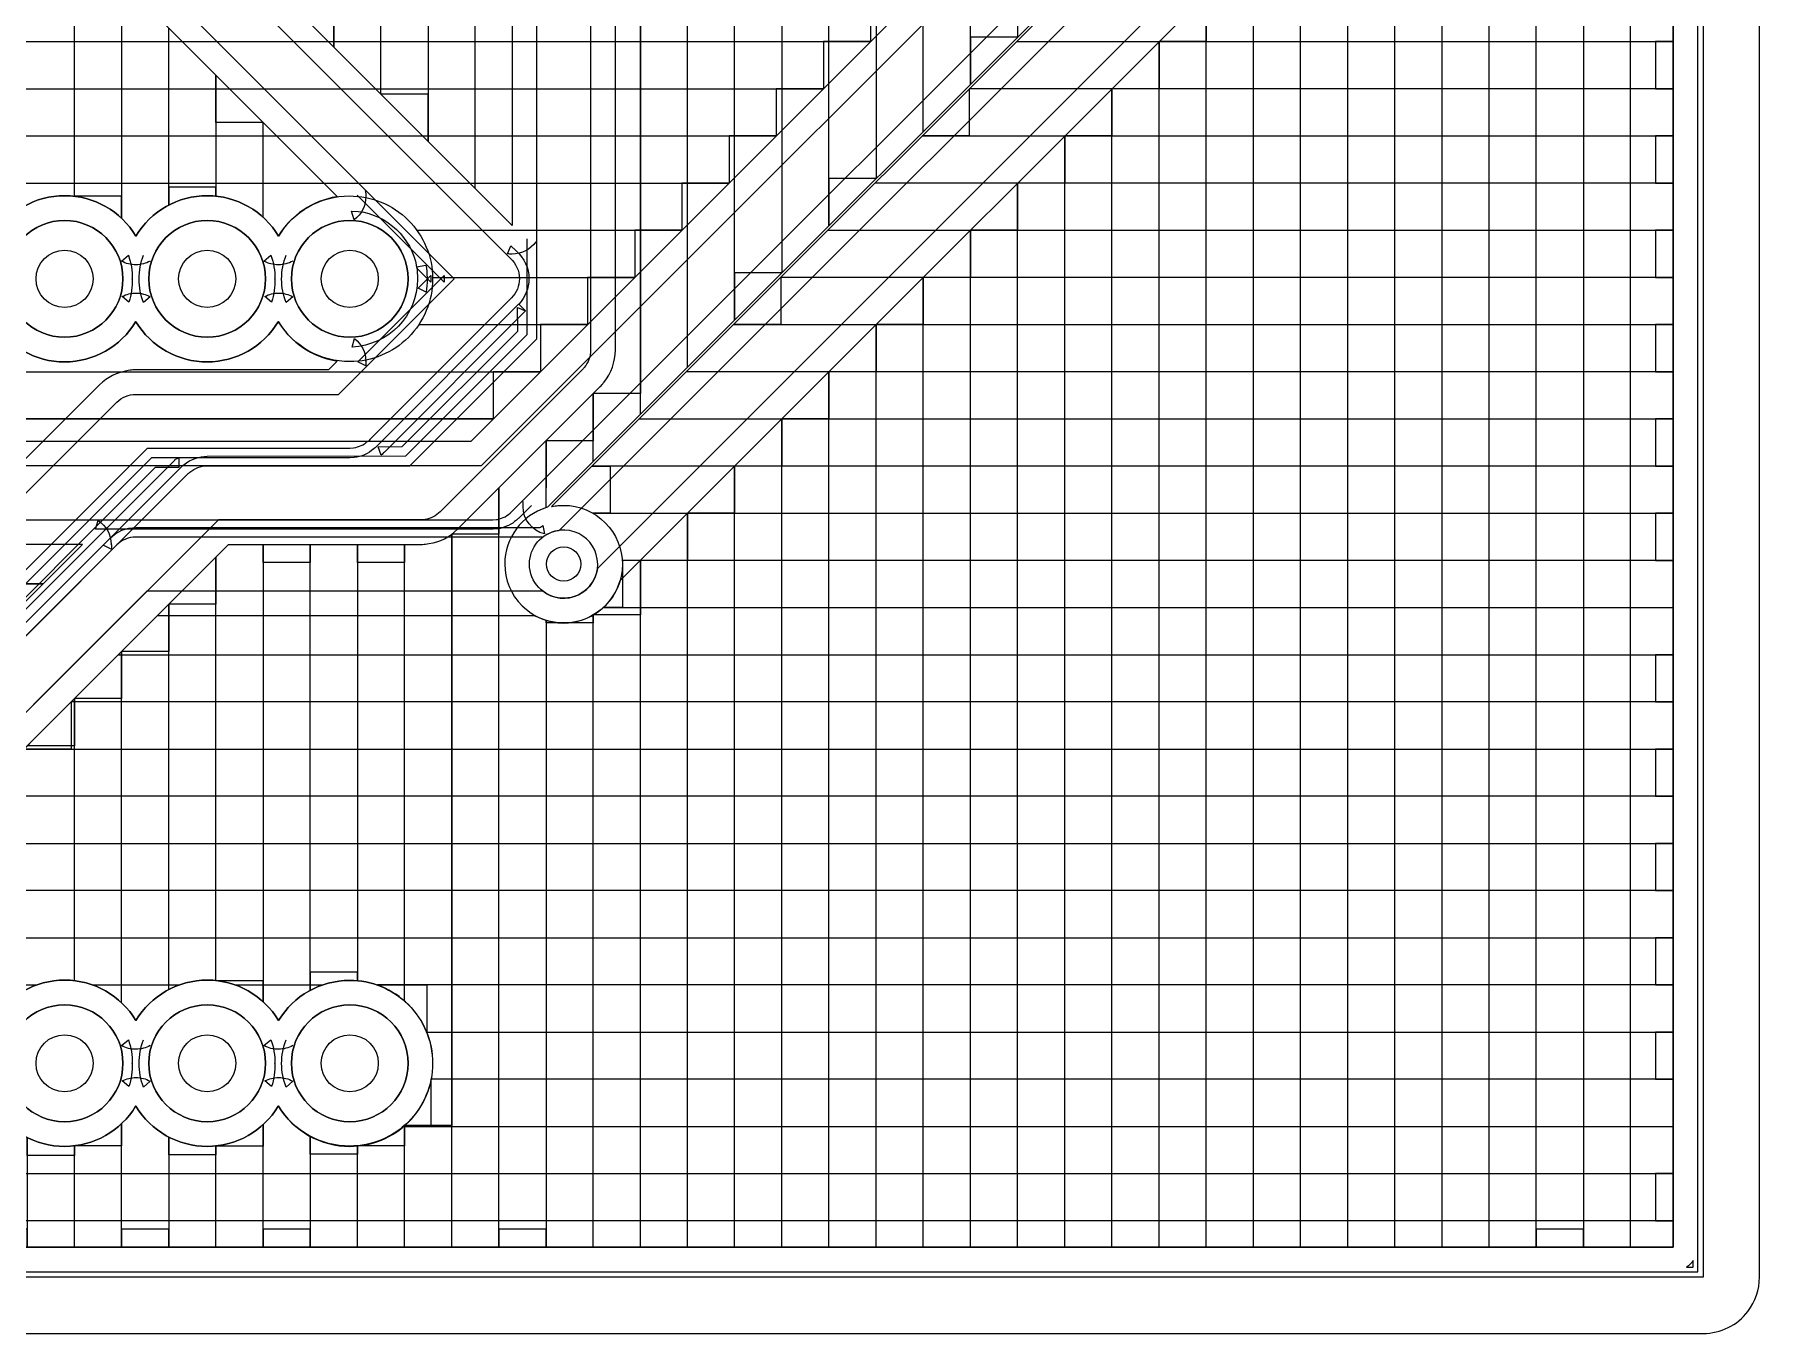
# Model space of a CAD drawing. Extents: x -29 to 3249, y -29 to 2286.
# Drawn here: x 2039 to 3249, y -29 to 881 of the extents above; entities that cross this region are included whole.
import ezdxf

# ---------------------------------------------------------------- set-up
doc = ezdxf.new("R2010")
doc.units = 0
doc.header["$MEASUREMENT"] = 0
doc.layers.get('0').update_dxf_attribs({"linetype": 'CONTINUOUS'})
for name, color, linetype in [('BoardOutline', 7, 'CONTINUOUS'), ('CuttingOutside', 7, 'CONTINUOUS'), ('DrillPlated', 7, 'CONTINUOUS'), ('InsulateBottom', 7, 'CONTINUOUS'), ('InsulateTop', 7, 'CONTINUOUS')]:
    doc.layers.add(name, color=color, linetype=linetype)

# ---------------------------------------------------------------- blocks, each defined once
blk = doc.blocks.new('T1')
blk.add_circle((0, 0), 12)
blk.add_circle((0, 0), 12)
blk = doc.blocks.new('T2')
blk.add_circle((0, 0), 20)
blk.add_circle((0, 0), 20)

msp = doc.modelspace()

# ---------------------------------------------------------------- linework, layer by layer
at = {"layer": 'BoardOutline'}
msp.add_lwpolyline([(10.000001, 10.000001), (10.000001, 2247), (10.000001, 2247), (3209.199951, 2247), (3209.199951, 2247), (3209.199951, 10.000001), (3209.199951, 10.000001), (10.000001, 10.000001)], dxfattribs=at)
msp.add_lwpolyline([(10.000001, 10.000001), (10.000001, 2247), (10.000001, 2247), (3209.199951, 2247), (3209.199951, 2247), (3209.199951, 10.000001), (3209.199951, 10.000001), (10.000001, 10.000001)], dxfattribs=at)
at = {"layer": 'CuttingOutside'}
msp.add_lwpolyline([(1688.366211, -29.427286), (3209.212646, -29.409449), (3209.212646, -29.409449, 0.233799), (3240.511719, -13.937008), (3240.511719, -13.937008), (3240.551025, -13.897638), (3240.551025, -13.897638, 0.164485), (3248.62207, 10.000001), (3248.62207, 10.000001), (3248.641846, 1049.783447)], format="xyb", dxfattribs=at)
at = {"layer": 'InsulateBottom'}
for points in [[(3205.511719, 2243.307129), (13.779527, 2243.307129), (13.779527, 2243.307129), (13.779527, 13.779527), (13.779527, 13.779527), (3205.511719, 13.779527), (3205.511719, 13.779527), (3205.511719, 2243.307129)], [(3188.189209, 2225.984375), (31.102364, 2225.984375), (31.102364, 2225.984375), (31.102364, 31.102364), (31.102364, 31.102364), (3188.189209, 31.102364), (3188.189209, 31.102364), (3188.189209, 2225.984375)], [(1860.039307, 596.259827), (2345.078857, 596.259827), (2345.078857, 596.259827), (2763.58252, 1014.763794)], [(2010.630005, 909.448792), (2658.267822, 909.448792), (2658.267822, 909.448792), (2625.196777, 909.448792), (2625.196777, 909.448792), (2625.196777, 876.377991)], [(1973.425171, 876.377991), (2625.196777, 876.377991), (2625.196777, 876.377991), (2592.125977, 876.377991), (2592.125977, 876.377991), (2592.125977, 843.307068)], [(2727.559082, 876.377991), (3188.189209, 876.377991), (3188.189209, 876.377991), (3175.590576, 876.377991), (3175.590576, 876.377991), (3175.590576, 843.307068), (3175.590576, 843.307068), (3188.189209, 843.307068), (3188.189209, 843.307068), (2694.488037, 843.307068), (2694.488037, 843.307068), (2694.488037, 810.236206), (2694.488037, 810.236206), (2661.417236, 810.236206), (2661.417236, 810.236206), (3188.189209, 810.236206), (3188.189209, 810.236206), (3175.590576, 810.236206), (3175.590576, 810.236206), (3175.590576, 777.165344), (3175.590576, 777.165344), (3188.189209, 777.165344), (3188.189209, 777.165344), (2628.34668, 777.165344)], [(1147.834595, 843.307068), (2592.125977, 843.307068), (2592.125977, 843.307068), (2559.054932, 843.307068), (2559.054932, 843.307068), (2559.054932, 810.236206)], [(811.417297, 810.236206), (2559.054932, 810.236206), (2559.054932, 810.236206), (2525.984131, 810.236206), (2525.984131, 810.236206), (2525.984131, 777.165344)], [(778.346436, 777.165344), (2525.984131, 777.165344), (2525.984131, 777.165344), (2492.913574, 777.165344), (2492.913574, 777.165344), (2492.913574, 744.094482)], [(2307.283447, 744.094482), (2492.913574, 744.094482), (2492.913574, 744.094482), (2459.842529, 744.094482), (2459.842529, 744.094482), (2459.842529, 711.023621)], [(2595.275635, 744.094482), (3188.189209, 744.094482), (3188.189209, 744.094482), (3175.590576, 744.094482), (3175.590576, 744.094482), (3175.590576, 711.023621), (3175.590576, 711.023621), (3188.189209, 711.023621), (3188.189209, 711.023621), (2562.204834, 711.023621), (2562.204834, 711.023621), (2562.204834, 677.952759), (2562.204834, 677.952759), (2529.133789, 677.952759), (2529.133789, 677.952759), (3188.189209, 677.952759), (3188.189209, 677.952759), (3175.590576, 677.952759), (3175.590576, 677.952759), (3175.590576, 644.881897), (3175.590576, 644.881897), (3188.189209, 644.881897), (3188.189209, 644.881897), (2496.062988, 644.881897)], [(2318.307129, 711.023621), (2459.842529, 711.023621), (2459.842529, 711.023621), (2426.771729, 711.023621), (2426.771729, 711.023621), (2426.771729, 677.952759)], [(2308.4646, 677.952759), (2426.771729, 677.952759), (2426.771729, 677.952759), (2393.700928, 677.952759), (2393.700928, 677.952759), (2393.700928, 644.881897)], [(776.37793, 644.881897), (2393.700928, 644.881897), (2393.700928, 644.881897), (2360.629883, 644.881897), (2360.629883, 644.881897), (2360.629883, 611.811035)], [(809.448853, 611.811035), (2360.629883, 611.811035), (2360.629883, 611.811035), (1827.559082, 611.811035), (1827.559082, 611.811035), (1827.559082, 578.740173)], [(2462.992188, 611.811035), (3188.189209, 611.811035), (3188.189209, 611.811035), (3175.590576, 611.811035), (3175.590576, 611.811035), (3175.590576, 578.740173), (3175.590576, 578.740173), (3188.189209, 578.740173), (3188.189209, 578.740173), (2429.921143, 578.740173), (2429.921143, 578.740173), (2442.519775, 578.740173), (2442.519775, 578.740173), (2442.519775, 545.669312), (2442.519775, 545.669312), (2430.511719, 545.669312), (2430.511719, 545.669312), (3188.189209, 545.669312), (3188.189209, 545.669312), (3175.590576, 545.669312), (3175.590576, 545.669312), (3175.590576, 512.59845), (3175.590576, 512.59845), (3188.189209, 512.59845), (3188.189209, 512.59845), (2451.181152, 512.59845), (2451.181152, 512.59845), (2451.181152, 479.527557), (2451.181152, 479.527557), (2437.992188, 479.527557), (2437.992188, 479.527557), (3188.189209, 479.527557)], [(1847.244141, 496.062988), (2044.881958, 496.062988), (2044.881958, 496.062988), (2011.811035, 496.062988), (2011.811035, 496.062988), (2011.811035, 462.992126)], [(2097.637695, 446.456696), (3188.189209, 446.456696), (3188.189209, 446.456696), (3175.590576, 446.456696), (3175.590576, 446.456696), (3175.590576, 413.385834), (3175.590576, 413.385834), (3188.189209, 413.385834), (3188.189209, 413.385834), (2064.566895, 413.385834), (2064.566895, 413.385834), (2064.566895, 380.314972), (2064.566895, 380.314972), (2031.496094, 380.314972)], [(2031.496094, 380.314972), (3188.189209, 380.314972), (3188.189209, 380.314972), (3175.590576, 380.314972), (3175.590576, 380.314972), (3175.590576, 347.24411), (3175.590576, 347.24411), (3188.189209, 347.24411), (3188.189209, 347.24411), (1998.425293, 347.24411)], [(1965.35437, 314.173248), (3188.189209, 314.173248), (3188.189209, 314.173248), (3175.590576, 314.173248), (3175.590576, 314.173248), (3175.590576, 281.102356), (3175.590576, 281.102356), (3188.189209, 281.102356), (3188.189209, 281.102356), (1932.283447, 281.102356)], [(1899.212524, 248.031494), (3188.189209, 248.031494), (3188.189209, 248.031494), (3175.590576, 248.031494), (3175.590576, 248.031494), (3175.590576, 214.960632), (3175.590576, 214.960632), (3188.189209, 214.960632), (3188.189209, 214.960632), (2279.330811, 214.960632), (2279.330811, 214.960632), (2313.976318, 214.960632), (2313.976318, 214.960632), (2313.976318, 181.889755)], [(1979.330811, 214.960632), (2040.748047, 214.960632)], [(2079.330811, 214.960632), (2140.748047, 214.960632)], [(2179.330811, 214.960632), (2240.748047, 214.960632)], [(2313.976318, 181.889755), (3188.189209, 181.889755), (3188.189209, 181.889755), (3175.590576, 181.889755), (3175.590576, 181.889755), (3175.590576, 148.818893), (3175.590576, 148.818893), (3188.189209, 148.818893), (3188.189209, 148.818893), (2316.929199, 148.818893), (2316.929199, 148.818893), (2316.929199, 115.748032), (2316.929199, 115.748032), (2297.637695, 115.748032), (2297.637695, 115.748032), (3188.189209, 115.748032)], [(31.102364, 82.677162), (3188.189209, 82.677162), (3188.189209, 82.677162), (3175.590576, 82.677162), (3175.590576, 82.677162), (3175.590576, 49.6063), (3175.590576, 49.6063), (3188.189209, 49.6063), (3188.189209, 49.6063), (31.102364, 49.6063)]]:
    msp.add_lwpolyline(points, dxfattribs=at)
for points in [[(2900.984131, 1147.047241, 1), (2819.094482, 1147.047241), (2819.094482, 1147.047241), (2819.094482, 1073.031494), (2819.094482, 1073.031494, 0.13615), (2825, 1051.968506), (2825, 1051.968506), (2825, 1051.771606), (2825, 1051.771606), (2352.165283, 578.937012), (2352.165283, 578.937012), (1860.039307, 578.937012)], [(1867.91333, 541.141724), (2360.236328, 541.141724), (2360.236328, 541.141724), (2362.992188, 541.338562), (2362.992188, 541.338562), (2363.582764, 541.338562), (2363.582764, 541.338562, 0.150657), (2373.425049, 546.653564), (2373.425049, 546.653564), (2858.858154, 1032.08667), (2858.858154, 1032.08667), (2860.039307, 1032.08667), (2860.039307, 1032.08667), (2863.976563, 1032.283447), (2863.976563, 1032.283447, 0.386274), (2900.984131, 1073.031494), (2900.984131, 1073.031494, 0.049632), (2900.984131, 1073.818848), (2900.984131, 1073.818848), (2900.984131, 1147.047241)], [(2866.141846, 1014.960632), (2401.574951, 550.393738), (2401.574951, 550.393738), (2401.968506, 550.393738), (2401.968506, 550.393738, -0.024209), (2405.905518, 550.984253), (2405.905518, 550.984253), (2409.645752, 550.984253), (2409.645752, 550.984253), (2409.645752, 551.181091), (2409.645752, 551.181091), (2410.039307, 551.181091), (2410.039307, 551.181091, -0.414303), (2451.181152, 509.842529), (2451.181152, 509.842529, -0.413376), (2410.039307, 468.700775), (2410.039307, 468.700775, -0.127658), (2389.960693, 473.818909), (2389.960693, 473.818909), (2125, 473.818909), (2125, 473.818909), (1868.897583, 217.716537)], [(2010.039307, 739.960632, -0.26369), (2060.039307, 768.307068), (2060.039307, 768.307068, -0.263514), (2110.039307, 739.960632), (2110.039307, 739.960632, -0.26369), (2160.039307, 768.307068), (2160.039307, 768.307068, -0.263514), (2210.039307, 739.960632), (2210.039307, 739.960632, -0.262786), (2259.842529, 768.110229)], [(2259.842529, 768.110229, -0.414809), (2318.110352, 710.039368), (2318.110352, 710.039368, -0.414214), (2260.039307, 651.968506), (2260.039307, 651.968506, -0.263229), (2210.039307, 679.921265), (2210.039307, 679.921265), (2209.842529, 679.921265), (2209.842529, 679.921265, -0.262585), (2160.039307, 651.771667), (2160.039307, 651.771667, -0.263226), (2110.039307, 679.921265), (2110.039307, 679.921265), (2109.842529, 679.921265), (2109.842529, 679.921265, -0.262585), (2060.039307, 651.771667), (2060.039307, 651.771667, -0.263226), (2010.039307, 679.921265)], [(2100.937012, 710, 1), (2019.062988, 710), (2019.062988, 710, 1), (2100.937012, 710)], [(2200.937012, 710, 1), (2119.062988, 710), (2119.062988, 710, 1), (2200.937012, 710)], [(2300.937012, 710, 1), (2219.062988, 710), (2219.062988, 710, 1), (2300.937012, 710)], [(2120.078613, 722.440918, -0.128686), (2110.039307, 719.881897), (2110.039307, 719.881897, -0.132993), (2099.803223, 722.440918), (2099.803223, 722.440918), (2104.724365, 726.574829), (2104.724365, 726.574829, -0.089803), (2107.480225, 709.842529), (2107.480225, 709.842529), (2107.480225, 710.039368), (2107.480225, 710.039368, -0.08779), (2105.118164, 693.700745), (2105.118164, 693.700745), (2100.393799, 697.637817), (2100.393799, 697.637817, -0.123104), (2110.039307, 700), (2110.039307, 700, -0.128686), (2120.078613, 697.440918), (2120.078613, 697.440918), (2115.354248, 693.307129), (2115.354248, 693.307129, -0.088862), (2112.20459, 709.842529), (2112.20459, 709.842529, -0.08994), (2115.354248, 726.574829)], [(2220.078613, 722.440918, -0.128686), (2210.039307, 719.881897), (2210.039307, 719.881897, -0.132993), (2199.803223, 722.440918), (2199.803223, 722.440918), (2204.724365, 726.574829), (2204.724365, 726.574829, -0.089803), (2207.480225, 709.842529), (2207.480225, 709.842529), (2207.480225, 710.039368), (2207.480225, 710.039368, -0.08779), (2205.118164, 693.700745), (2205.118164, 693.700745), (2200.393799, 697.637817), (2200.393799, 697.637817, -0.123104), (2210.039307, 700), (2210.039307, 700, -0.128686), (2220.078613, 697.440918), (2220.078613, 697.440918), (2215.354248, 693.307129), (2215.354248, 693.307129, -0.088862), (2212.20459, 709.842529), (2212.20459, 709.842529, -0.08994), (2215.354248, 726.574829)], [(2387.401611, 550.984253), (2378.740234, 542.519653), (2378.740234, 542.519653), (2378.937012, 542.716553), (2378.937012, 542.716553, -0.026261), (2378.149658, 541.929138), (2378.149658, 541.929138, -0.130709), (2366.732178, 535.433105), (2366.732178, 535.433105), (2366.141846, 535.236206), (2366.141846, 535.236206, -0.062059), (2363.582764, 534.645691), (2363.582764, 534.645691), (2360.629883, 534.448792), (2360.629883, 534.448792), (2081.692871, 534.448792), (2081.692871, 534.448792), (2083.4646, 540.551147), (2083.4646, 540.551147, -0.254416), (2092.716553, 523.818909), (2092.716553, 523.818909), (2092.716553, 524.212585), (2092.716553, 524.212585, -0.04662), (2092.716553, 520.472473), (2092.716553, 520.472473), (2087.008057, 523.228333), (2087.008057, 523.228333), (2091.929199, 528.149597), (2091.929199, 528.149597, -0.198911), (2110.039307, 535.629944), (2110.039307, 535.629944), (2393.307129, 535.629944), (2393.307129, 535.629944, -0.02042), (2395.472412, 537.007874), (2395.472412, 537.007874), (2396.456543, 531.102356), (2396.456543, 531.102356, -0.340142), (2381.496094, 550.393738), (2381.496094, 550.393738, -0.044143), (2381.692871, 553.937012)], [(2433.858398, 510.039368, 0.620295), (2395.472412, 528.937012), (2395.472412, 528.937012), (2110.039307, 528.937012), (2110.039307, 528.937012, 0.198911), (2096.653564, 523.425232), (2096.653564, 523.425232), (1772.440918, 199.212601)], [(2072.637939, 523.818909), (1875, 523.818909), (1875, 523.818909), (1568.897705, 217.716537), (1568.897705, 217.716537), (1569.29126, 217.519684), (1569.29126, 217.519684, -0.221299), (1610.039429, 189.960632), (1610.039429, 189.960632, -0.263689), (1660.039429, 218.307083), (1660.039429, 218.307083, -0.263514), (1710.039307, 189.960632), (1710.039307, 189.960632, -0.263217), (1760.039307, 218.110229), (1760.039307, 218.110229, -0.022831), (1765.35437, 217.913391), (1765.35437, 217.913391), (1766.7323, 217.913391), (1766.7323, 217.913391), (2072.637939, 523.818909)], [(1799.015747, 172.244095), (2117.91333, 491.141724), (2117.91333, 491.141724), (2395.275635, 491.141724), (2395.275635, 491.141724, 0.625986), (2433.858398, 510.039368)], [(2010.039307, 189.960632, -0.26369), (2060.039307, 218.307083), (2060.039307, 218.307083, -0.263514), (2110.039307, 189.960632), (2110.039307, 189.960632, -0.26369), (2160.039307, 218.307083), (2160.039307, 218.307083, -0.263514), (2210.039307, 189.960632), (2210.039307, 189.960632, -0.262786), (2259.842529, 218.110229), (2259.842529, 218.110229, -0.414809), (2318.110352, 160.039368), (2318.110352, 160.039368, -0.414214), (2260.039307, 101.968498), (2260.039307, 101.968498, -0.263229), (2210.039307, 129.921265), (2210.039307, 129.921265), (2209.842529, 129.921265), (2209.842529, 129.921265, -0.262585), (2160.039307, 101.771652), (2160.039307, 101.771652, -0.263226), (2110.039307, 129.921265), (2110.039307, 129.921265), (2109.842529, 129.921265), (2109.842529, 129.921265, -0.262585), (2060.039307, 101.771652), (2060.039307, 101.771652, -0.263226), (2010.039307, 129.921265)], [(2100.937012, 160.000015, 1), (2019.062988, 160.000015), (2019.062988, 160.000015, 1), (2100.937012, 160.000015)], [(2200.937012, 160.000015, 1), (2119.062988, 160.000015), (2119.062988, 160.000015, 1), (2200.937012, 160.000015)], [(2300.937012, 160.000015, 1), (2219.062988, 160.000015), (2219.062988, 160.000015, 1), (2300.937012, 160.000015)], [(2120.078613, 172.440933, -0.128686), (2110.039307, 169.881897), (2110.039307, 169.881897, -0.132993), (2099.803223, 172.440933), (2099.803223, 172.440933), (2104.724365, 176.574799), (2104.724365, 176.574799, -0.089803), (2107.480225, 159.842529), (2107.480225, 159.842529), (2107.480225, 160.039368), (2107.480225, 160.039368, -0.087789), (2105.118164, 143.70079), (2105.118164, 143.70079), (2100.393799, 147.637787), (2100.393799, 147.637787, -0.123104), (2110.039307, 150), (2110.039307, 150, -0.128686), (2120.078613, 147.440948), (2120.078613, 147.440948), (2115.354248, 143.307083), (2115.354248, 143.307083, -0.088863), (2112.20459, 159.842529), (2112.20459, 159.842529, -0.08994), (2115.354248, 176.574799)], [(2220.078613, 172.440933, -0.128686), (2210.039307, 169.881897), (2210.039307, 169.881897, -0.132993), (2199.803223, 172.440933), (2199.803223, 172.440933), (2204.724365, 176.574799), (2204.724365, 176.574799, -0.089803), (2207.480225, 159.842529), (2207.480225, 159.842529), (2207.480225, 160.039368), (2207.480225, 160.039368, -0.087789), (2205.118164, 143.70079), (2205.118164, 143.70079), (2200.393799, 147.637787), (2200.393799, 147.637787, -0.123104), (2210.039307, 150), (2210.039307, 150, -0.128686), (2220.078613, 147.440948), (2220.078613, 147.440948), (2215.354248, 143.307083), (2215.354248, 143.307083, -0.088863), (2212.20459, 159.842529), (2212.20459, 159.842529, -0.08994), (2215.354248, 176.574799)], [(3202.165283, 21.653543, -0.096543), (3197.440918, 17.125984), (3197.440918, 17.125984), (3202.165283, 17.125984), (3202.165283, 17.125984), (3202.165283, 21.653543)]]:
    msp.add_lwpolyline(points, format="xyb", dxfattribs=at)
at = {"layer": 'InsulateTop'}
for points in [[(3205.511719, 2243.307129), (13.779527, 2243.307129), (13.779527, 2243.307129), (13.779527, 13.779527), (13.779527, 13.779527), (3205.511719, 13.779527), (3205.511719, 13.779527), (3205.511719, 2243.307129)], [(31.102364, 2225.984375), (3188.189209, 2225.984375), (3188.189209, 2225.984375), (3188.189209, 31.102364), (3188.189209, 31.102364), (31.102364, 31.102364), (31.102364, 31.102364), (31.102364, 2225.984375)], [(3158.267578, 31.102364), (3158.267578, 2225.984375), (3158.267578, 2225.984375), (3158.267578, 2213.385742), (3158.267578, 2213.385742), (3125.196777, 2213.385742), (3125.196777, 2213.385742), (3125.196777, 2225.984375), (3125.196777, 2225.984375), (3125.196777, 31.102364), (3125.196777, 31.102364), (3125.196777, 43.700787), (3125.196777, 43.700787), (3092.125977, 43.700787), (3092.125977, 43.700787), (3092.125977, 31.102364), (3092.125977, 31.102364), (3092.125977, 1543.503906), (3092.125977, 1543.503906), (3092.125977, 1507.874023), (3092.125977, 1507.874023), (3059.054932, 1507.874023)], [(3059.054932, 31.102364), (3059.054932, 1507.874023), (3059.054932, 1507.874023), (3059.054932, 1474.803101), (3059.054932, 1474.803101), (3025.984375, 1474.803101)], [(3025.984375, 31.102364), (3025.984375, 1474.803101), (3025.984375, 1474.803101), (3025.984375, 1025), (3025.984375, 1025), (2992.913574, 1025)], [(2496.850342, 648.031494), (2496.850342, 1027.952759), (2496.850342, 1027.952759), (2496.850342, 1014.960632), (2496.850342, 1014.960632), (2463.779297, 1014.960632)], [(2562.992188, 1014.763794), (2562.992188, 714.173218), (2562.992188, 714.173218), (2529.921143, 714.173218), (2529.921143, 714.173218), (2529.921143, 681.102356), (2529.921143, 681.102356), (2529.921143, 1023.228333)], [(2629.133789, 1023.62207), (2629.133789, 780.314941), (2629.133789, 780.314941), (2596.062988, 780.314941), (2596.062988, 780.314941), (2596.062988, 747.24408), (2596.062988, 747.24408), (2596.062988, 1027.165405)], [(2728.34668, 1024.212646), (2728.34668, 879.527527), (2728.34668, 879.527527), (2695.275635, 879.527527), (2695.275635, 879.527527), (2695.275635, 846.456726), (2695.275635, 846.456726), (2695.275635, 1026.574829)], [(2992.913574, 31.102364), (2992.913574, 1025), (2992.913574, 1025), (2992.913574, 1008.661438), (2992.913574, 1008.661438), (2959.842529, 1008.661438)], [(2281.889648, 839.370117), (2281.889648, 987.007874), (2281.889648, 987.007874), (2248.818848, 987.007874), (2248.818848, 987.007874), (2248.818848, 1015.944885), (2248.818848, 1015.944885), (2248.818848, 872.440918), (2248.818848, 872.440918), (2248.818848, 905.511841), (2248.818848, 905.511841), (2215.748047, 905.511841)], [(2463.779297, 614.960632), (2463.779297, 1014.960632), (2463.779297, 1014.960632), (2463.779297, 629.527588), (2463.779297, 629.527588), (2430.70874, 629.527588)], [(2662.204834, 813.385803), (2662.204834, 1014.763794)], [(2959.842529, 31.102364), (2959.842529, 1008.661438), (2959.842529, 1008.661438), (2959.842529, 975.590515), (2959.842529, 975.590515), (2926.771729, 975.590515)], [(2926.771729, 31.102364), (2926.771729, 975.590515), (2926.771729, 975.590515), (2926.771729, 942.519714), (2926.771729, 942.519714), (2893.700684, 942.519714)], [(2066.928955, 767.913391), (2066.928955, 951.968506), (2066.928955, 951.968506), (2033.858276, 951.968506)], [(2348.031494, 773.228394), (2348.031494, 920.86615), (2348.031494, 920.86615), (2314.960693, 920.86615), (2314.960693, 920.86615), (2314.960693, 953.937012), (2314.960693, 953.937012), (2314.960693, 806.299194), (2314.960693, 806.299194), (2314.960693, 839.370117), (2314.960693, 839.370117), (2281.889648, 839.370117)], [(2893.700684, 31.102364), (2893.700684, 942.519714), (2893.700684, 942.519714), (2893.700684, 909.448792), (2893.700684, 909.448792), (2860.629883, 909.448792)], [(2100, 918.897644), (2100, 752.362183), (2100, 752.362183), (2100, 767.913391), (2100, 767.913391), (2066.928955, 767.913391)], [(2860.629883, 31.102364), (2860.629883, 909.448792), (2860.629883, 909.448792), (2860.629883, 876.377991), (2860.629883, 876.377991), (2827.559082, 876.377991)], [(2199.212646, 753.149658), (2199.212646, 819.684998), (2199.212646, 819.684998), (2166.141846, 819.684998), (2166.141846, 819.684998), (2166.141846, 852.75592), (2166.141846, 852.75592), (2166.141846, 767.913391), (2166.141846, 767.913391), (2166.141846, 774.212585), (2166.141846, 774.212585), (2133.070801, 774.212585), (2133.070801, 774.212585), (2133.070801, 761.614197), (2133.070801, 761.614197), (2133.070801, 885.826782)], [(2827.559082, 31.102364), (2827.559082, 876.377991), (2827.559082, 876.377991), (2827.559082, 843.307068), (2827.559082, 843.307068), (2794.488037, 843.307068)], [(2794.488037, 31.102364), (2794.488037, 843.307068), (2794.488037, 843.307068), (2794.488037, 810.236206), (2794.488037, 810.236206), (2761.417236, 810.236206)], [(2761.417236, 31.102364), (2761.417236, 810.236206), (2761.417236, 810.236206), (2761.417236, 777.165344), (2761.417236, 777.165344), (2728.34668, 777.165344)], [(2728.34668, 31.102364), (2728.34668, 777.165344), (2728.34668, 777.165344), (2728.34668, 744.094482), (2728.34668, 744.094482), (2695.275635, 744.094482)], [(2695.275635, 31.102364), (2695.275635, 744.094482), (2695.275635, 744.094482), (2695.275635, 711.023621), (2695.275635, 711.023621), (2662.204834, 711.023621)], [(2662.204834, 31.102364), (2662.204834, 711.023621), (2662.204834, 711.023621), (2662.204834, 677.952759), (2662.204834, 677.952759), (2629.133789, 677.952759)], [(2629.133789, 31.102364), (2629.133789, 677.952759), (2629.133789, 677.952759), (2629.133789, 644.881897), (2629.133789, 644.881897), (2596.062988, 644.881897)], [(2596.062988, 31.102364), (2596.062988, 644.881897), (2596.062988, 644.881897), (2596.062988, 611.811035), (2596.062988, 611.811035), (2562.992188, 611.811035)], [(2430.70874, 581.889771), (2430.70874, 629.527588), (2430.70874, 629.527588), (2430.70874, 596.456726), (2430.70874, 596.456726), (2397.637695, 596.456726)], [(2562.992188, 31.102364), (2562.992188, 611.811035), (2562.992188, 611.811035), (2562.992188, 578.740173), (2562.992188, 578.740173), (2529.921143, 578.740173)], [(2397.637695, 549.409424), (2397.637695, 596.456726), (2397.637695, 596.456726), (2397.637695, 563.385864)], [(2529.921143, 31.102364), (2529.921143, 578.740173), (2529.921143, 578.740173), (2529.921143, 545.669312), (2529.921143, 545.669312), (2496.850342, 545.669312)], [(2430.70874, 31.102364), (2430.70874, 474.409454), (2430.70874, 474.409454), (2430.70874, 468.897644), (2430.70874, 468.897644), (2397.637695, 468.897644), (2397.637695, 468.897644), (2397.637695, 470.669312), (2397.637695, 470.669312), (2397.637695, 31.102364), (2397.637695, 31.102364), (2397.637695, 43.700787), (2397.637695, 43.700787), (2364.566895, 43.700787), (2364.566895, 43.700787), (2364.566895, 31.102364), (2364.566895, 31.102364), (2364.566895, 563.385864), (2364.566895, 563.385864), (2364.566895, 530.905518), (2364.566895, 530.905518), (2331.496094, 530.905518)], [(2496.850342, 31.102364), (2496.850342, 545.669312), (2496.850342, 545.669312), (2496.850342, 512.59845), (2496.850342, 512.59845), (2463.779297, 512.59845)], [(2298.425293, 203.740158), (2298.425293, 523.818909), (2298.425293, 523.818909), (2298.425293, 511.22049), (2298.425293, 511.22049), (2265.354248, 511.22049), (2265.354248, 511.22049), (2265.354248, 523.818909), (2265.354248, 523.818909), (2265.354248, 218.110229), (2265.354248, 218.110229), (2265.354248, 223.818909), (2265.354248, 223.818909), (2232.283447, 223.818909), (2232.283447, 223.818909), (2232.283447, 211.220474), (2232.283447, 211.220474), (2232.283447, 523.818909), (2232.283447, 523.818909), (2232.283447, 511.22049), (2232.283447, 511.22049), (2199.212646, 511.22049), (2199.212646, 511.22049), (2199.212646, 523.818909), (2199.212646, 523.818909), (2199.212646, 203.149612), (2199.212646, 203.149612), (2199.212646, 217.913391), (2199.212646, 217.913391), (2166.141846, 217.913391)], [(2331.496094, 31.102364), (2331.496094, 530.905518), (2331.496094, 530.905518), (2331.496094, 116.338577), (2331.496094, 116.338577), (2298.425293, 116.338577)], [(2166.141846, 217.913391), (2166.141846, 514.960632), (2166.141846, 514.960632), (2166.141846, 481.889771), (2166.141846, 481.889771), (2133.070801, 481.889771)], [(2463.779297, 31.102364), (2463.779297, 512.59845), (2463.779297, 512.59845), (2463.779297, 474.409454), (2463.779297, 474.409454), (2430.70874, 474.409454)], [(2133.070801, 211.614182), (2133.070801, 481.889771), (2133.070801, 481.889771), (2133.070801, 448.818909), (2133.070801, 448.818909), (2100, 448.818909)], [(2100, 202.362213), (2100, 448.818909), (2100, 448.818909), (2100, 415.748047), (2100, 415.748047), (2066.928955, 415.748047)], [(2066.928955, 217.913391), (2066.928955, 415.748047), (2066.928955, 415.748047), (2066.928955, 382.677185), (2066.928955, 382.677185), (2033.858276, 382.677185)], [(2066.928955, 31.102364), (2066.928955, 102.165352), (2066.928955, 102.165352), (2066.928955, 95.472443), (2066.928955, 95.472443), (2033.858276, 95.472443), (2033.858276, 95.472443), (2033.858276, 108.070862), (2033.858276, 108.070862), (2033.858276, 31.102364), (2033.858276, 31.102364), (2033.858276, 43.700787), (2033.858276, 43.700787), (2000.787476, 43.700787), (2000.787476, 43.700787), (2000.787476, 31.102364), (2000.787476, 31.102364), (2000.787476, 118.307091), (2000.787476, 118.307091), (2000.787476, 102.165352), (2000.787476, 102.165352), (1967.716553, 102.165352)], [(2166.141846, 31.102364), (2166.141846, 101.968498), (2166.141846, 101.968498), (2166.141846, 95.866135), (2166.141846, 95.866135), (2133.070801, 95.866135), (2133.070801, 95.866135), (2133.070801, 108.464569), (2133.070801, 108.464569), (2133.070801, 31.102364), (2133.070801, 31.102364), (2133.070801, 43.700787), (2133.070801, 43.700787), (2100, 43.700787), (2100, 43.700787), (2100, 31.102364), (2100, 31.102364), (2100, 117.71653), (2100, 117.71653), (2100, 102.165352), (2100, 102.165352), (2066.928955, 102.165352)], [(2265.354248, 31.102364), (2265.354248, 102.165352), (2265.354248, 102.165352), (2265.354248, 96.259842), (2265.354248, 96.259842), (2232.283447, 96.259842), (2232.283447, 96.259842), (2232.283447, 108.858269), (2232.283447, 108.858269), (2232.283447, 31.102364), (2232.283447, 31.102364), (2232.283447, 43.700787), (2232.283447, 43.700787), (2199.212646, 43.700787), (2199.212646, 43.700787), (2199.212646, 31.102364), (2199.212646, 31.102364), (2199.212646, 116.929138), (2199.212646, 116.929138), (2199.212646, 101.968498), (2199.212646, 101.968498), (2166.141846, 101.968498)], [(2298.425293, 31.102364), (2298.425293, 116.338577), (2298.425293, 116.338577), (2298.425293, 102.165352), (2298.425293, 102.165352), (2265.354248, 102.165352)]]:
    msp.add_lwpolyline(points, dxfattribs=at)
for points in [[(1961.811035, 1173.818848), (2145.078857, 1173.818848), (2145.078857, 1173.818848), (2201.771729, 1117.125977), (2201.771729, 1117.125977), (2201.771729, 1073.031494), (2201.771729, 1073.031494, 0.38088), (2253.346436, 1015.157471), (2253.346436, 1015.157471), (2253.937012, 1014.960632), (2253.937012, 1014.960632), (2373.818848, 895.078735), (2373.818848, 895.078735), (2373.818848, 747.440918), (2373.818848, 747.440918), (1985.629883, 1135.629883)], [(1973.425171, 1123.425171), (2372.440918, 724.409485), (2372.440918, 724.409485, -0.218217), (2378.937012, 710.039368)], [(1672.440918, 199.212601), (2096.653564, 623.425232), (2096.653564, 623.425232, -0.198911), (2110.039307, 628.937012), (2110.039307, 628.937012), (2252.165283, 628.937012), (2252.165283, 628.937012), (2333.267578, 710.039368), (2333.267578, 710.039368), (1952.165283, 1091.141724)], [(1965.157471, 1053.740112), (2251.181152, 767.716553), (2251.181152, 767.716553), (2250.787354, 767.519653), (2250.787354, 767.519653, 0.221466), (2210.039307, 739.960632), (2210.039307, 739.960632, 0.263514), (2160.039307, 768.307068), (2160.039307, 768.307068, 0.26369), (2110.039307, 739.960632), (2110.039307, 739.960632, 0.263514), (2060.039307, 768.307068), (2060.039307, 768.307068, 0.26369), (2010.039307, 739.960632)], [(2958.858154, 1032.08667), (2433.661377, 506.889771), (2433.661377, 506.889771, -0.936339), (2386.023682, 510.039368), (2386.023682, 510.039368, -0.36741), (2406.102295, 533.661377), (2406.102295, 533.661377), (2406.299316, 533.661377), (2406.299316, 533.661377), (2407.08667, 533.858276), (2407.08667, 533.858276), (2925, 1051.771606)], [(2863.58252, 1014.763794), (2398.62207, 549.803162), (2398.62207, 549.803162), (2398.031494, 549.606323), (2398.031494, 549.606323, 0.330815), (2368.700684, 510.039368), (2368.700684, 510.039368, 0.414552), (2410.039307, 468.700775), (2410.039307, 468.700775, 0.332438), (2449.606201, 498.425171), (2449.606201, 498.425171), (2966.141846, 1014.960632)], [(2428.937012, 910.039368), (2428.937012, 660.039368), (2428.937012, 660.039368, -0.17791), (2424.409424, 647.834656), (2424.409424, 647.834656), (2424.212646, 647.637817), (2424.212646, 647.637817, -0.080721), (2423.425049, 646.653564), (2423.425049, 646.653564), (2323.818848, 547.047241), (2323.818848, 547.047241, -0.035582), (2323.425049, 546.653564), (2323.425049, 546.653564, -0.161168), (2312.79541, 541.338562), (2312.79541, 541.338562), (2310.039307, 541.141724), (2310.039307, 541.141724), (2167.91333, 541.141724), (2167.91333, 541.141724), (1878.937012, 252.165359)], [(1896.259888, 245.078751), (2175, 523.818909), (2175, 523.818909), (2310.039307, 523.818909), (2310.039307, 523.818909, 0.048934), (2314.173096, 524.212585), (2314.173096, 524.212585), (2315.551025, 524.409424), (2315.551025, 524.409424, 0.159382), (2335.629883, 534.448792), (2335.629883, 534.448792), (2435.629883, 634.448853), (2435.629883, 634.448853, 0.042936), (2437.992188, 637.204773), (2437.992188, 637.204773), (2438.188965, 637.40155), (2438.188965, 637.40155, 0.171515), (2446.259766, 660.039368), (2446.259766, 660.039368), (2446.259766, 910.039368)], [(1846.653564, 273.425201), (2146.653564, 573.425232), (2146.653564, 573.425232, -0.080709), (2147.637695, 574.212646), (2147.637695, 574.212646), (2147.834717, 574.409424), (2147.834717, 574.409424, -0.177909), (2160.039307, 578.937012), (2160.039307, 578.937012), (2302.165283, 578.937012), (2302.165283, 578.937012), (2391.141602, 667.913391), (2391.141602, 667.913391), (2391.141602, 902.165344)], [(2270.866211, 771.653564, -0.049389), (2271.259766, 767.716553), (2271.259766, 767.716553, -0.240714), (2262.992188, 751.37793), (2262.992188, 751.37793), (2261.220459, 757.480286), (2261.220459, 757.480286), (2265.944824, 757.283447), (2265.944824, 757.283447, -0.327582), (2306.86499, 718.502014), (2306.86499, 718.502014), (2313.385742, 719.684998), (2313.385742, 719.684998, -0.040097), (2314.173096, 710.826721), (2314.173096, 710.826721), (2314.173096, 711.023621), (2314.173096, 711.023621, -0.029226), (2314.173096, 709.64563), (2314.173096, 709.64563), (2314.173096, 709.842529), (2314.173096, 709.842529, -0.042709), (2313.582764, 700.590576), (2313.582764, 700.590576), (2307.874023, 703.543274), (2307.874023, 703.543274), (2316.732178, 712.40155), (2316.732178, 712.40155), (2316.732178, 707.677185), (2316.732178, 707.677185), (2307.677246, 716.7323), (2307.677246, 716.7323), (2306.86499, 718.502014), (2306.86499, 718.502014, -0.045734), (2307.480225, 709.842529), (2307.480225, 709.842529, -0.402156), (2261.614258, 662.204773), (2261.614258, 662.204773), (2263.385742, 668.110229), (2263.385742, 668.110229, -0.231909), (2271.259766, 652.362183), (2271.259766, 652.362183), (2271.259766, 652.75592), (2271.259766, 652.75592, -0.046622), (2271.259766, 649.015747), (2271.259766, 649.015747), (2265.551025, 651.771667), (2265.551025, 651.771667), (2326.181152, 712.40155), (2326.181152, 712.40155), (2326.181152, 707.677185), (2326.181152, 707.677185), (2265.157471, 768.700806)], [(2019.062988, 710, -1), (2100.937012, 710), (2100.937012, 710, -1), (2019.062988, 710)], [(2119.062988, 710, -1), (2200.937012, 710), (2200.937012, 710, -1), (2119.062988, 710)], [(2219.062988, 710, -1), (2300.937012, 710), (2300.937012, 710, -1), (2219.062988, 710)], [(1842.125977, 278.346436), (2141.929199, 578.149597), (2141.929199, 578.149597), (2141.732422, 577.952759), (2141.732422, 577.952759, -0.082618), (2144.685059, 580.314941), (2144.685059, 580.314941), (2144.094482, 579.921265), (2144.094482, 579.921265, -0.170664), (2160.039307, 585.629944), (2160.039307, 585.629944), (2299.409424, 585.826782), (2299.409424, 585.826782), (2384.44873, 670.866089), (2384.44873, 670.866089), (2384.44873, 737.992126)], [(2390.55127, 736.023621, -0.24645), (2373.818848, 727.362183), (2373.818848, 727.362183, -0.039304), (2370.669189, 727.559021), (2370.669189, 727.559021), (2373.031494, 733.070862), (2373.031494, 733.070862), (2376.771484, 729.527588), (2376.771484, 729.527588, -0.218869), (2385.629883, 710.039368), (2385.629883, 710.039368, -0.194241), (2378.468018, 692.244019), (2378.468018, 692.244019), (2383.267578, 687.598389), (2383.267578, 687.598389), (2284.251953, 588.582642), (2284.251953, 588.582642, -0.040916), (2282.08667, 586.417297), (2282.08667, 586.417297), (2279.921143, 592.322815), (2279.921143, 592.322815), (2296.653564, 592.519653), (2296.653564, 592.519653), (2377.755859, 673.425171), (2377.755859, 673.425171), (2377.559082, 689.960632), (2377.559082, 689.960632), (2383.267578, 687.598389), (2383.267578, 687.598389), (2378.468018, 692.244019), (2378.468018, 692.244019, -0.004365), (2378.149658, 691.929138), (2378.149658, 691.929138), (2279.134033, 592.913391), (2279.134033, 592.913391, -0.075917), (2276.37793, 590.551147), (2276.37793, 590.551147), (2276.771484, 590.748047), (2276.771484, 590.748047, -0.148827), (2263.188965, 584.645691), (2263.188965, 584.645691), (2262.992188, 584.645691), (2262.992188, 584.645691), (2260.039307, 584.448792), (2260.039307, 584.448792), (2140.157471, 584.448792), (2140.157471, 584.448792), (2140.157471, 577.75592), (2140.157471, 577.75592), (2123.62207, 577.75592), (2123.62207, 577.75592), (1840.55127, 294.685028)], [(2120.078613, 722.440918, -0.128686), (2110.039307, 719.881897), (2110.039307, 719.881897, -0.132993), (2099.803223, 722.440918), (2099.803223, 722.440918), (2104.724365, 726.574829), (2104.724365, 726.574829, -0.089803), (2107.480225, 709.842529), (2107.480225, 709.842529), (2107.480225, 710.039368), (2107.480225, 710.039368, -0.08779), (2105.118164, 693.700745), (2105.118164, 693.700745), (2100.393799, 697.637817), (2100.393799, 697.637817, -0.123104), (2110.039307, 700), (2110.039307, 700, -0.128686), (2120.078613, 697.440918), (2120.078613, 697.440918), (2115.354248, 693.307129), (2115.354248, 693.307129, -0.088862), (2112.20459, 709.842529), (2112.20459, 709.842529, -0.08994), (2115.354248, 726.574829)], [(2220.078613, 722.440918, -0.128686), (2210.039307, 719.881897), (2210.039307, 719.881897, -0.132993), (2199.803223, 722.440918), (2199.803223, 722.440918), (2204.724365, 726.574829), (2204.724365, 726.574829, -0.089803), (2207.480225, 709.842529), (2207.480225, 709.842529), (2207.480225, 710.039368), (2207.480225, 710.039368, -0.08779), (2205.118164, 693.700745), (2205.118164, 693.700745), (2200.393799, 697.637817), (2200.393799, 697.637817, -0.123104), (2210.039307, 700), (2210.039307, 700, -0.128686), (2220.078613, 697.440918), (2220.078613, 697.440918), (2215.354248, 693.307129), (2215.354248, 693.307129, -0.088862), (2212.20459, 709.842529), (2212.20459, 709.842529, -0.08994), (2215.354248, 726.574829)], [(2378.937012, 710.039368, -0.198761), (2373.425049, 696.653564), (2373.425049, 696.653564), (2274.015869, 597.24408), (2274.015869, 597.24408, -0.105939), (2272.834717, 596.062988), (2272.834717, 596.062988), (2272.440918, 595.86615), (2272.440918, 595.86615, -0.146704), (2262.598389, 591.338562), (2262.598389, 591.338562), (2260.039307, 591.141724), (2260.039307, 591.141724), (2117.91333, 591.141724), (2117.91333, 591.141724), (1699.015747, 172.244095)], [(2010.039307, 679.921265, 0.263226), (2060.039307, 651.771667), (2060.039307, 651.771667, 0.262585), (2109.842529, 679.921265), (2109.842529, 679.921265), (2110.039307, 679.921265), (2110.039307, 679.921265, 0.263226), (2160.039307, 651.771667), (2160.039307, 651.771667, 0.262585), (2209.842529, 679.921265), (2209.842529, 679.921265), (2210.039307, 679.921265), (2210.039307, 679.921265, 0.218332), (2250.196777, 652.559021), (2250.196777, 652.559021), (2251.181152, 652.362183), (2251.181152, 652.362183), (2245.078857, 646.259827), (2245.078857, 646.259827), (2110.039307, 646.259827), (2110.039307, 646.259827, 0.048934), (2105.905518, 645.866089), (2105.905518, 645.866089), (2104.527588, 645.669312), (2104.527588, 645.669312, 0.159382), (2084.44873, 635.629944), (2084.44873, 635.629944), (1666.7323, 217.913391)], [(1845.275635, 290.944885), (2137.204834, 582.874023), (2137.204834, 582.874023), (2137.008057, 582.677185), (2137.008057, 582.677185, -0.015267), (2137.795166, 583.4646), (2137.795166, 583.4646), (2140.157471, 584.448792), (2140.157471, 584.448792), (2120.866211, 584.448792), (2120.866211, 584.448792), (1826.574829, 290.35434)], [(2010.039307, 129.921265, 0.263226), (2060.039307, 101.771652), (2060.039307, 101.771652, 0.262585), (2109.842529, 129.921265), (2109.842529, 129.921265), (2110.039307, 129.921265), (2110.039307, 129.921265, 0.263226), (2160.039307, 101.771652), (2160.039307, 101.771652, 0.262585), (2209.842529, 129.921265), (2209.842529, 129.921265), (2210.039307, 129.921265), (2210.039307, 129.921265, 0.263226), (2260.039307, 101.771652), (2260.039307, 101.771652, 0.414214), (2318.307129, 160.039368), (2318.307129, 160.039368, 0.414811), (2259.842529, 218.110229), (2259.842529, 218.110229, 0.262786), (2210.039307, 189.960632), (2210.039307, 189.960632, 0.263514), (2160.039307, 218.307083), (2160.039307, 218.307083, 0.26369), (2110.039307, 189.960632), (2110.039307, 189.960632, 0.263514), (2060.039307, 218.307083), (2060.039307, 218.307083, 0.26369), (2010.039307, 189.960632)], [(2019.062988, 160.000015, -1), (2100.937012, 160.000015), (2100.937012, 160.000015, -1), (2019.062988, 160.000015)], [(2119.062988, 160.000015, -1), (2200.937012, 160.000015), (2200.937012, 160.000015, -1), (2119.062988, 160.000015)], [(2219.062988, 160.000015, -1), (2300.937012, 160.000015), (2300.937012, 160.000015, -1), (2219.062988, 160.000015)], [(2120.078613, 172.440933, -0.128686), (2110.039307, 169.881897), (2110.039307, 169.881897, -0.132993), (2099.803223, 172.440933), (2099.803223, 172.440933), (2104.724365, 176.574799), (2104.724365, 176.574799, -0.089803), (2107.480225, 159.842529), (2107.480225, 159.842529), (2107.480225, 160.039368), (2107.480225, 160.039368, -0.087789), (2105.118164, 143.70079), (2105.118164, 143.70079), (2100.393799, 147.637787), (2100.393799, 147.637787, -0.123104), (2110.039307, 150), (2110.039307, 150, -0.128686), (2120.078613, 147.440948), (2120.078613, 147.440948), (2115.354248, 143.307083), (2115.354248, 143.307083, -0.088863), (2112.20459, 159.842529), (2112.20459, 159.842529, -0.08994), (2115.354248, 176.574799)], [(2220.078613, 172.440933, -0.128686), (2210.039307, 169.881897), (2210.039307, 169.881897, -0.132993), (2199.803223, 172.440933), (2199.803223, 172.440933), (2204.724365, 176.574799), (2204.724365, 176.574799, -0.089803), (2207.480225, 159.842529), (2207.480225, 159.842529), (2207.480225, 160.039368), (2207.480225, 160.039368, -0.087789), (2205.118164, 143.70079), (2205.118164, 143.70079), (2200.393799, 147.637787), (2200.393799, 147.637787, -0.123104), (2210.039307, 150), (2210.039307, 150, -0.128686), (2220.078613, 147.440948), (2220.078613, 147.440948), (2215.354248, 143.307083), (2215.354248, 143.307083, -0.088863), (2212.20459, 159.842529), (2212.20459, 159.842529, -0.08994), (2215.354248, 176.574799)], [(3202.165283, 21.653543, -0.096543), (3197.440918, 17.125984), (3197.440918, 17.125984), (3202.165283, 17.125984), (3202.165283, 17.125984), (3202.165283, 21.653543)]]:
    msp.add_lwpolyline(points, format="xyb", dxfattribs=at)

# ---------------------------------------------------------------- block references
at = {"layer": 'DrillPlated'}
for name, p in [('T2', (2060, 710)), ('T2', (2060, 710)), ('T2', (2160, 710)), ('T2', (2160, 710)), ('T2', (2260, 710)), ('T2', (2260, 710)), ('T1', (2410, 510)), ('T1', (2410, 510)), ('T2', (2060, 160.000015)), ('T2', (2060, 160.000015)), ('T2', (2160, 160.000015)), ('T2', (2160, 160.000015)), ('T2', (2260, 160.000015)), ('T2', (2260, 160.000015))]:
    msp.add_blockref(name, p, dxfattribs=at)

doc.saveas('drawing.dxf')
